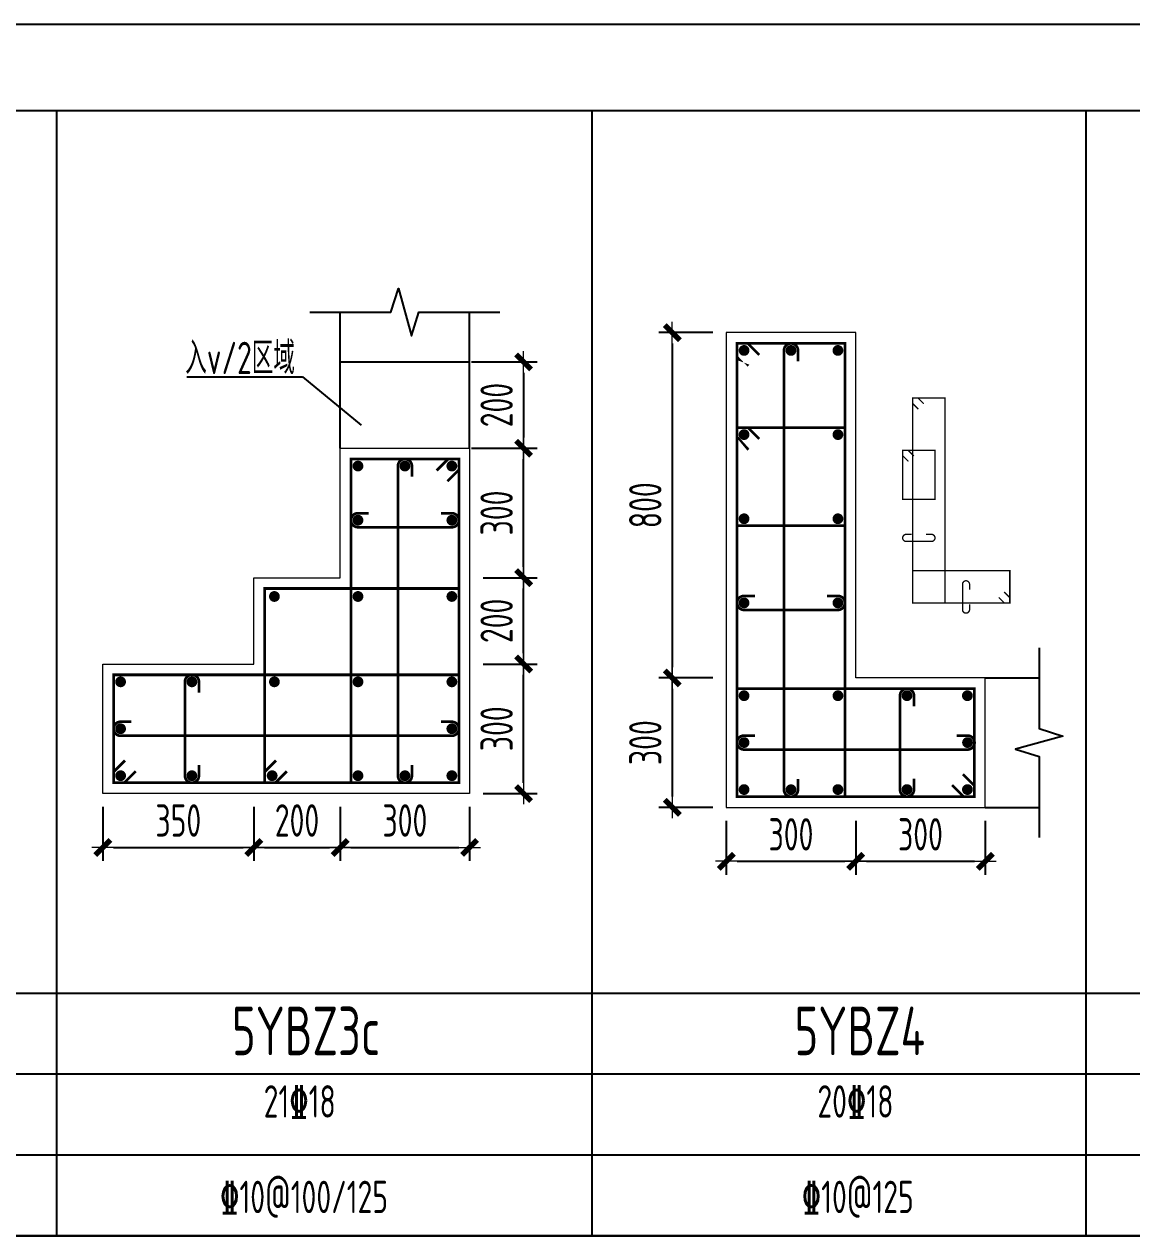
# Model space of a CAD drawing. Extents: x 292423 to 376523, y 106557 to 361882.
# Drawn here: x 335876 to 346140, y 205329 to 216557 of the extents above; entities that cross this region are included whole.
import ezdxf
from ezdxf.enums import TextEntityAlignment as Align

# ---------------------------------------------------------------- set-up
doc = ezdxf.new("R2010")
doc.units = 0
doc.header["$LTSCALE"] = 1000
doc.layers.get('0').update_dxf_attribs({"linetype": 'CONTINUOUS'})
doc.layers.get('Defpoints').update_dxf_attribs({"linetype": 'CONTINUOUS'})
for name, color, linetype, lineweight in [('REIN', 6, 'CONTINUOUS', 18), ('Z-柱大样外框', 7, 'ByLayer', 18), ('Z-详图标注', 3, 'CONTINUOUS', 18)]:
    doc.layers.add(name, color=color, linetype=linetype, lineweight=lineweight)
doc.layers.add('TAB', color=7, linetype='CONTINUOUS')
doc.layers.add('THIN', color=7, linetype='CONTINUOUS')
doc.styles.get("Standard").update_dxf_attribs({"font": 'tssdeng.shx', "width": 0.7, "bigfont": 'tssdchn.shx'})
doc.styles.add('TCCAD_Dimension', font='Tssdeng.shx', dxfattribs={"width": 0.7, "bigfont": 'tssdchn.shx'})
doc.dimstyles.new('TCCAD_25_100', dxfattribs={"dimtxt": 300, "dimasz": 100, "dimexe": 125, "dimexo": 125, "dimgap": 100, "dimtad": 1, "dimdec": 0, "dimlfac": 0.25, "dimzin": 0, "dimdsep": 46, "dimtxsty": 'TCCAD_Dimension', "dimblk": '_TCDBK25_100', "dimcen": 0, "dimclrt": 7, "dimadec": 0, "dimazin": 0, "dimtfac": 1, "dimtdec": 0, "dimtix": 1, "dimtmove": 2, "dimatfit": 3, "dimfxl": 1, "dimtolj": 1, "dimtzin": 0, "dimarcsym": 0})

# ---------------------------------------------------------------- blocks, each defined once
blk = doc.blocks.new('_TCDBK25_100')
blk.add_line((-1, 0), (1, 0))
at = {"const_width": 0.5}
blk.add_lwpolyline([(-0.7, -0.7), (0.7, 0.7)], dxfattribs=at)
blk = doc.blocks.new('*D15')
at = {"layer": 'Defpoints', "color": 0}
for p in [(342381.9512284443, 213699.0359348624), (341881.9512284443, 210499.0359348624), (342381.9512284443, 210499.0359348624)]:
    blk.add_point(p, dxfattribs=at)
at = {"layer": 'Z-详图标注', "color": 0, "lineweight": -2}
for p, q in [((342256.9512284443, 213699.0359348624), (341756.9512284443, 213699.0359348624)), ((341881.9512284443, 213599.0359348624), (341881.9512284443, 210599.0359348624)), ((342256.9512284443, 210499.0359348624), (341756.9512284443, 210499.0359348624))]:
    blk.add_line(p, q, dxfattribs=at)
at = {"layer": 'Z-详图标注', "color": 0, "lineweight": -2, "xscale": 100, "yscale": 100, "zscale": 100}
for p, rotation in [((341881.9512284443, 213699.0359348624), 90), ((341881.9512284443, 210499.0359348624), 270)]:
    blk.add_blockref('_TCDBK25_100', p, dxfattribs=dict(at, rotation=rotation))
at = {"layer": 'Z-详图标注', "color": 7, "insert": (341631.9512284442, 212099.0359348625), "char_height": 300, "attachment_point": 5, "rotation": 90, "style": 'TCCAD_Dimension'}
blk.add_mtext('\\A1;800', dxfattribs=at)
blk = doc.blocks.new('*D16')
at = {"layer": 'Defpoints', "color": 0}
for p in [(342381.9512284443, 210499.0359348624), (341881.9512284443, 209299.0359348624), (342381.9512284443, 209299.0359348624)]:
    blk.add_point(p, dxfattribs=at)
at = {"layer": 'Z-详图标注', "color": 0, "lineweight": -2}
for p, q in [((342256.9512284443, 210499.0359348624), (341756.9512284443, 210499.0359348624)), ((341881.9512284443, 210399.0359348624), (341881.9512284443, 209399.0359348624)), ((342256.9512284443, 209299.0359348624), (341756.9512284443, 209299.0359348624))]:
    blk.add_line(p, q, dxfattribs=at)
at = {"layer": 'Z-详图标注', "color": 0, "lineweight": -2, "xscale": 100, "yscale": 100, "zscale": 100}
for p, rotation in [((341881.9512284443, 210499.0359348624), 90), ((341881.9512284443, 209299.0359348624), 270)]:
    blk.add_blockref('_TCDBK25_100', p, dxfattribs=dict(at, rotation=rotation))
at = {"layer": 'Z-详图标注', "color": 7, "insert": (341631.9512284442, 209899.0359348625), "char_height": 300, "attachment_point": 5, "rotation": 90, "style": 'TCCAD_Dimension'}
blk.add_mtext('\\A1;300', dxfattribs=at)
blk = doc.blocks.new('*D17')
at = {"layer": 'Defpoints', "color": 0}
for p in [(342381.9512284443, 209299.0359348624), (343581.9512284443, 209299.0359348624), (343581.9512284443, 208799.0359348624)]:
    blk.add_point(p, dxfattribs=at)
at = {"layer": 'Z-详图标注', "color": 0, "lineweight": -2}
for p, q in [((342381.9512284443, 209174.0359348624), (342381.9512284443, 208674.0359348624)), ((343581.9512284443, 209174.0359348624), (343581.9512284443, 208674.0359348624)), ((342481.9512284443, 208799.0359348624), (343481.9512284443, 208799.0359348624))]:
    blk.add_line(p, q, dxfattribs=at)
at = {"layer": 'Z-详图标注', "color": 0, "lineweight": -2, "xscale": 100, "yscale": 100, "zscale": 100, "rotation": 180}
blk.add_blockref('_TCDBK25_100', (342381.9512284443, 208799.0359348624), dxfattribs=at)
at = {"layer": 'Z-详图标注', "color": 0, "lineweight": -2, "xscale": 100, "yscale": 100, "zscale": 100}
blk.add_blockref('_TCDBK25_100', (343581.9512284443, 208799.0359348624), dxfattribs=at)
at = {"layer": 'Z-详图标注', "color": 7, "insert": (342981.9512284443, 209049.0359348624), "char_height": 300, "attachment_point": 5, "style": 'TCCAD_Dimension'}
blk.add_mtext('\\A1;300', dxfattribs=at)
blk = doc.blocks.new('*D18')
at = {"layer": 'Defpoints', "color": 0}
for p in [(343581.9512284443, 209299.0359348624), (344781.9512284443, 209299.0359348624), (344781.9512284443, 208799.0359348624)]:
    blk.add_point(p, dxfattribs=at)
at = {"layer": 'Z-详图标注', "color": 0, "lineweight": -2}
for p, q in [((343581.9512284443, 209174.0359348624), (343581.9512284443, 208674.0359348624)), ((344781.9512284443, 209174.0359348624), (344781.9512284443, 208674.0359348624)), ((343681.9512284443, 208799.0359348624), (344681.9512284443, 208799.0359348624))]:
    blk.add_line(p, q, dxfattribs=at)
at = {"layer": 'Z-详图标注', "color": 0, "lineweight": -2, "xscale": 100, "yscale": 100, "zscale": 100, "rotation": 180}
blk.add_blockref('_TCDBK25_100', (343581.9512284443, 208799.0359348624), dxfattribs=at)
at = {"layer": 'Z-详图标注', "color": 0, "lineweight": -2, "xscale": 100, "yscale": 100, "zscale": 100}
blk.add_blockref('_TCDBK25_100', (344781.9512284443, 208799.0359348624), dxfattribs=at)
at = {"layer": 'Z-详图标注', "color": 7, "insert": (344181.9512284443, 209049.0359348624), "char_height": 300, "attachment_point": 5, "style": 'TCCAD_Dimension'}
blk.add_mtext('\\A1;300', dxfattribs=at)
blk = doc.blocks.new('*D102')
at = {"layer": 'Defpoints', "color": 0}
for p in [(336604.0356109413, 209427.6061728467, 1.115182797634456e-08), (338004.0356109413, 209427.6061728466, 1.115182797634456e-08), (338004.0356109413, 208927.6061728466)]:
    blk.add_point(p, dxfattribs=at)
at = {"layer": 'Z-详图标注', "color": 0, "lineweight": -2}
for p, q in [((336604.0356109413, 209302.6061728467), (336604.0356109413, 208802.6061728466)), ((338004.0356109413, 209302.6061728466), (338004.0356109413, 208802.6061728466)), ((336704.0356109413, 208927.6061728466), (337904.0356109413, 208927.6061728466))]:
    blk.add_line(p, q, dxfattribs=at)
at = {"layer": 'Z-详图标注', "color": 0, "lineweight": -2, "xscale": 100, "yscale": 100, "zscale": 100, "rotation": 180}
blk.add_blockref('_TCDBK25_100', (336604.0356109413, 208927.6061728466), dxfattribs=at)
at = {"layer": 'Z-详图标注', "color": 0, "lineweight": -2, "xscale": 100, "yscale": 100, "zscale": 100}
blk.add_blockref('_TCDBK25_100', (338004.0356109413, 208927.6061728466), dxfattribs=at)
at = {"layer": 'Z-详图标注', "color": 7, "insert": (337304.0356109413, 209177.6061728466), "char_height": 300, "attachment_point": 5, "style": 'TCCAD_Dimension'}
blk.add_mtext('\\A1;350', dxfattribs=at)
blk = doc.blocks.new('*D103')
at = {"layer": 'Defpoints', "color": 0}
for p in [(338804.0356109413, 209427.6061728466), (340004.0356109413, 209427.6061728466), (340004.0356109413, 208927.6061728466)]:
    blk.add_point(p, dxfattribs=at)
at = {"layer": 'Z-详图标注', "color": 0, "lineweight": -2}
for p, q in [((338804.0356109413, 209302.6061728466), (338804.0356109413, 208802.6061728466)), ((340004.0356109413, 209302.6061728466), (340004.0356109413, 208802.6061728466)), ((338904.0356109413, 208927.6061728466), (339904.0356109413, 208927.6061728466))]:
    blk.add_line(p, q, dxfattribs=at)
at = {"layer": 'Z-详图标注', "color": 0, "lineweight": -2, "xscale": 100, "yscale": 100, "zscale": 100, "rotation": 180}
blk.add_blockref('_TCDBK25_100', (338804.0356109413, 208927.6061728466), dxfattribs=at)
at = {"layer": 'Z-详图标注', "color": 0, "lineweight": -2, "xscale": 100, "yscale": 100, "zscale": 100}
blk.add_blockref('_TCDBK25_100', (340004.0356109413, 208927.6061728466), dxfattribs=at)
at = {"layer": 'Z-详图标注', "color": 7, "insert": (339404.0356109413, 209177.6061728466), "char_height": 300, "attachment_point": 5, "style": 'TCCAD_Dimension'}
blk.add_mtext('\\A1;300', dxfattribs=at)
blk = doc.blocks.new('*D104')
at = {"layer": 'Defpoints', "color": 0}
for p in [(340004.0356109413, 210627.6061728467), (340504.0356109413, 210627.6061728467), (340004.0356109413, 209427.6061728466)]:
    blk.add_point(p, dxfattribs=at)
at = {"layer": 'Z-详图标注', "color": 0, "lineweight": -2}
for p, q in [((340129.0356109413, 210627.6061728467), (340629.0356109413, 210627.6061728467)), ((340504.0356109413, 209527.6061728466), (340504.0356109413, 210527.6061728467)), ((340129.0356109413, 209427.6061728466), (340629.0356109413, 209427.6061728466))]:
    blk.add_line(p, q, dxfattribs=at)
at = {"layer": 'Z-详图标注', "color": 0, "lineweight": -2, "xscale": 100, "yscale": 100, "zscale": 100}
for p, rotation in [((340504.0356109413, 210627.6061728467), 90), ((340504.0356109413, 209427.6061728466), 270)]:
    blk.add_blockref('_TCDBK25_100', p, dxfattribs=dict(at, rotation=rotation))
at = {"layer": 'Z-详图标注', "color": 7, "insert": (340254.0356109412, 210027.6061728467), "char_height": 300, "attachment_point": 5, "rotation": 90, "style": 'TCCAD_Dimension'}
blk.add_mtext('\\A1;300', dxfattribs=at)
blk = doc.blocks.new('*D105')
at = {"layer": 'Defpoints', "color": 0}
for p in [(340004.0356109413, 211427.6061728465, 1.115182797634456e-08), (340504.0356109413, 211427.6061728465), (340004.0356109413, 210627.6061728467, 1.115182797634456e-08)]:
    blk.add_point(p, dxfattribs=at)
at = {"layer": 'Z-详图标注', "color": 0, "lineweight": -2}
for p, q in [((340129.0356109413, 211427.6061728465), (340629.0356109413, 211427.6061728465)), ((340504.0356109413, 210727.6061728467), (340504.0356109413, 211327.6061728465)), ((340129.0356109413, 210627.6061728467), (340629.0356109413, 210627.6061728467))]:
    blk.add_line(p, q, dxfattribs=at)
at = {"layer": 'Z-详图标注', "color": 0, "lineweight": -2, "xscale": 100, "yscale": 100, "zscale": 100}
for p, rotation in [((340504.0356109413, 211427.6061728465), 90), ((340504.0356109413, 210627.6061728467), 270)]:
    blk.add_blockref('_TCDBK25_100', p, dxfattribs=dict(at, rotation=rotation))
at = {"layer": 'Z-详图标注', "color": 7, "insert": (340254.0356109412, 211027.6061728467), "char_height": 300, "attachment_point": 5, "rotation": 90, "style": 'TCCAD_Dimension'}
blk.add_mtext('\\A1;200', dxfattribs=at)
blk = doc.blocks.new('*D106')
at = {"layer": 'Defpoints', "color": 0}
for p in [(339896.9447861725, 213427.6061728466), (339896.9447861725, 212627.6061728467), (340504.0356109412, 212627.6061728467)]:
    blk.add_point(p, dxfattribs=at)
at = {"layer": 'Z-详图标注', "color": 0, "lineweight": -2}
for p, q in [((340021.9447861725, 213427.6061728466), (340629.0356109412, 213427.6061728466)), ((340504.0356109412, 213327.6061728466), (340504.0356109412, 212727.6061728467)), ((340021.9447861725, 212627.6061728467), (340629.0356109412, 212627.6061728467))]:
    blk.add_line(p, q, dxfattribs=at)
at = {"layer": 'Z-详图标注', "color": 0, "lineweight": -2, "xscale": 100, "yscale": 100, "zscale": 100}
for p, rotation in [((340504.0356109412, 213427.6061728466), 90), ((340504.0356109412, 212627.6061728467), 270)]:
    blk.add_blockref('_TCDBK25_100', p, dxfattribs=dict(at, rotation=rotation))
at = {"layer": 'Z-详图标注', "color": 7, "insert": (340254.0356109411, 213027.6061728467), "char_height": 300, "attachment_point": 5, "rotation": 90, "style": 'TCCAD_Dimension'}
blk.add_mtext('\\A1;200', dxfattribs=at)
blk = doc.blocks.new('*D861')
at = {"layer": 'Defpoints', "color": 0}
for p in [(338004.0356109413, 209427.6061728466, 1.115182797634456e-08), (338804.0356109413, 209427.6061728466, 1.115182797634456e-08), (338804.0356109413, 208927.6061728466)]:
    blk.add_point(p, dxfattribs=at)
at = {"layer": 'Z-详图标注', "color": 0, "lineweight": -2}
for p, q in [((338004.0356109413, 209302.6061728466), (338004.0356109413, 208802.6061728466)), ((338804.0356109413, 209302.6061728466), (338804.0356109413, 208802.6061728466)), ((338104.0356109413, 208927.6061728466), (338704.0356109413, 208927.6061728466))]:
    blk.add_line(p, q, dxfattribs=at)
at = {"layer": 'Z-详图标注', "color": 0, "lineweight": -2, "xscale": 100, "yscale": 100, "zscale": 100, "rotation": 180}
blk.add_blockref('_TCDBK25_100', (338004.0356109413, 208927.6061728466), dxfattribs=at)
at = {"layer": 'Z-详图标注', "color": 0, "lineweight": -2, "xscale": 100, "yscale": 100, "zscale": 100}
blk.add_blockref('_TCDBK25_100', (338804.0356109413, 208927.6061728466), dxfattribs=at)
at = {"layer": 'Z-详图标注', "color": 7, "insert": (338404.0356109413, 209177.6061728466), "char_height": 300, "attachment_point": 5, "style": 'TCCAD_Dimension'}
blk.add_mtext('\\A1;200', dxfattribs=at)
blk = doc.blocks.new('*D862')
at = {"layer": 'Defpoints', "color": 0}
for p in [(340004.0356109413, 212627.6061728466, 1.115182797634456e-08), (340504.0356109413, 212627.6061728466), (340004.0356109413, 211427.6061728465, 1.115182797634456e-08)]:
    blk.add_point(p, dxfattribs=at)
at = {"layer": 'Z-详图标注', "color": 0, "lineweight": -2}
for p, q in [((340129.0356109413, 212627.6061728466), (340629.0356109413, 212627.6061728466)), ((340504.0356109413, 211527.6061728465), (340504.0356109413, 212527.6061728466)), ((340129.0356109413, 211427.6061728465), (340629.0356109413, 211427.6061728465))]:
    blk.add_line(p, q, dxfattribs=at)
at = {"layer": 'Z-详图标注', "color": 0, "lineweight": -2, "xscale": 100, "yscale": 100, "zscale": 100}
for p, rotation in [((340504.0356109413, 212627.6061728466), 90), ((340504.0356109413, 211427.6061728465), 270)]:
    blk.add_blockref('_TCDBK25_100', p, dxfattribs=dict(at, rotation=rotation))
at = {"layer": 'Z-详图标注', "color": 7, "insert": (340254.0356109412, 212027.6061728466), "char_height": 300, "attachment_point": 5, "rotation": 90, "style": 'TCCAD_Dimension'}
blk.add_mtext('\\A1;300', dxfattribs=at)

msp = doc.modelspace()

# ---------------------------------------------------------------- linework, layer by layer
at = {"layer": 'REIN', "color": 210}
for points, const_width, elevation in [([(342588.0172456223, 213392.9699176844), (342481.9512284443, 213499.0359348624), (342481.9512284444, 213599.0359348624), (343481.9512284443, 213599.0359348624), (343481.9512284443, 209399.0359348624), (342481.9512284443, 209399.0359348624), (342481.9512284444, 213599.0359348624), (342581.9512284443, 213599.0359348624), (342688.0172456223, 213492.9699176844)], 25, 3.390702238069394e-10), ([(344163.0931268969, 212989.5749305712), (344110.060118308, 213042.6079391601), (344110.060118308, 213092.6079391602), (344410.060118308, 213092.6079391602), (344410.0601183081, 211192.6079391602), (344110.060118308, 211192.6079391602), (344110.060118308, 213092.6079391602), (344160.060118308, 213092.6079391602), (344213.0931268969, 213039.5749305713)], 12.5, 3.390702238069394e-10), ([(339697.9695937633, 212421.5401556687), (339804.0356109413, 212527.6061728466), (339904.0356109413, 212527.6061728467), (339904.0356109413, 209527.6061728467), (338904.0356109413, 209527.6061728467), (338904.0356109414, 212527.6061728467), (339904.0356109413, 212527.6061728467), (339904.0356109413, 212427.6061728467), (339797.9695937633, 212321.5401556687)], 25, -1.115182797635016e-08), ([(344957.0271097189, 211295.6409477492), (345010.060118308, 211242.6079391601), (345010.060118308, 211192.6079391602), (344110.060118308, 211192.6079391602), (344110.060118308, 211492.6079391601), (345010.060118308, 211492.6079391601), (345010.060118308, 211192.6079391602), (344960.060118308, 211192.6079391602), (344907.0271097191, 211245.6409477491)], 12.5, 3.390702238069394e-10), ([(338310.1016281193, 209633.6721900246), (338204.0356109413, 209527.6061728466), (338104.0356109413, 209527.6061728466), (338104.0356109413, 211327.6061728465), (339904.0356109413, 211327.6061728465), (339904.0356109413, 209527.6061728466), (338104.0356109413, 209527.6061728466), (338104.0356109413, 209627.6061728466), (338210.1016281193, 209733.6721900246)], 25, -1.115182797634456e-08), ([(336910.1016281193, 209633.6721900247), (336804.0356109414, 209527.6061728467), (336704.0356109413, 209527.6061728467), (336704.0356109413, 210527.6061728466), (339904.0356109413, 210527.6061728467), (339904.0356109413, 209527.6061728467), (336704.0356109413, 209527.6061728467), (336704.0356109413, 209627.6061728467), (336810.1016281193, 209733.6721900247)], 25, -1.115182797635016e-08), ([(344575.8852112664, 209605.1019520405), (344681.9512284443, 209499.0359348624), (344681.9512284443, 209399.0359348624), (342481.9512284443, 209399.0359348624), (342481.9512284444, 210399.0359348624), (344681.9512284443, 210399.0359348624), (344681.9512284443, 209399.0359348624), (344581.9512284443, 209399.0359348624), (344475.8852112664, 209505.1019520405)], 25, 3.390702238069394e-10)]:
    msp.add_lwpolyline(points, dxfattribs=dict(at, const_width=const_width, elevation=elevation))
at = {"layer": 'REIN', "color": 6, "const_width": 50}
for points, elevation in [([(342546.9512284443, 213509.0359348624, 1), (342546.9512284444, 213559.0359348624, 1)], 3.390702238069394e-10), ([(343006.9512284444, 213534.0359348624, 1), (342956.9512284443, 213534.0359348624, 1)], 3.390702238069394e-10), ([(343416.9512284443, 213509.0359348624, 1), (343416.9512284443, 213559.0359348624, 1)], 3.390702238069394e-10), ([(342546.9512284443, 212729.0359348624, 1), (342546.9512284444, 212779.0359348624, 1)], 3.390702238069394e-10), ([(343416.9512284443, 212729.0359348624, 1), (343416.9512284443, 212779.0359348624, 1)], 3.390702238069394e-10), ([(338994.0356109414, 212462.6061728466, 1), (338944.0356109413, 212462.6061728467, 1)], -1.115182797635016e-08), ([(339429.0356109413, 212462.6061728466, 1), (339379.0356109413, 212462.6061728467, 1)], -1.115182797635016e-08), ([(339864.0356109414, 212462.6061728467, 1), (339814.0356109413, 212462.6061728467, 1)], -1.115182797635016e-08), ([(338969.0356109414, 211935.5201719152, 1), (338969.0356109414, 211985.5201719153, 1)], -1.115182797635016e-08), ([(339839.0356109414, 211935.5201719152, 1), (339839.0356109413, 211985.5201719152, 1)], -1.115182797635016e-08), ([(342546.9512284443, 211949.0359348624, 1), (342546.9512284443, 211999.0359348624, 1)], 3.390702238069394e-10), ([(343416.9512284443, 211949.0359348624, 1), (343416.9512284443, 211999.0359348624, 1)], 3.390702238069394e-10), ([(338194.4302903, 211228.7199292752, 1), (338194.4302903001, 211278.7199292752, 1)], -1.115182797635016e-08), ([(338969.0356109413, 211228.7199292752, 1), (338969.0356109414, 211278.7199292752, 1)], -1.115182797635016e-08), ([(339839.0354202064, 211228.7199292752, 1), (339839.0354202064, 211278.7199292752, 1)], -1.115182797635016e-08), ([(342546.9512284443, 211169.0359348624, 1), (342546.9512284443, 211219.0359348625, 1)], 3.390702238069394e-10), ([(343416.9512284443, 211169.0359348624, 1), (343416.9512284443, 211219.0359348624, 1)], 3.390702238069394e-10), ([(336794.0356109413, 210462.6061728467, 1), (336744.0356109413, 210462.6061728467, 1)], -1.115182797635016e-08), ([(337454.8064670239, 210462.6061728467, 1), (337404.8064670239, 210462.6061728467, 1)], -1.115182797635016e-08), ([(338219.4302903, 210462.6061728467, 1), (338169.4302903, 210462.6061728467, 1)], -1.115182797635016e-08), ([(338994.0356109413, 210462.6061728467, 1), (338944.0356109413, 210462.6061728467, 1)], -1.115182797635016e-08), ([(339864.0356109413, 210462.6061728467, 1), (339814.0356109413, 210462.6061728467, 1)], -1.115182797635016e-08), ([(342546.9512284443, 210309.0359348624, 1), (342546.9512284443, 210359.0359348624, 1)], 3.390702238069394e-10), ([(343416.9512284443, 210309.0359348624, 1), (343416.9512284443, 210359.0359348624, 1)], 3.390702238069394e-10), ([(344056.9512284443, 210309.0359348624, 1), (344056.9512284443, 210359.0359348624, 1)], 3.390702238069394e-10), ([(344616.9512284443, 210309.0359348624, 1), (344616.9512284443, 210359.0359348624, 1)], 3.390702238069394e-10), ([(336794.0356109413, 210027.6061728467, 1), (336744.0356109413, 210027.6061728466, 1)], -1.115182797635016e-08), ([(339864.0356109413, 210027.6061728467, 1), (339814.0356109413, 210027.6061728466, 1)], -1.115182797635016e-08), ([(342546.9512284443, 209924.7453501505, 1), (342546.9512284443, 209874.7453501505, 1)], 3.390702238069394e-10), ([(344618.1189034335, 209924.7453501505, 1), (344618.1189034335, 209874.7453501505, 1)], 3.390702238069394e-10), ([(336794.0356109413, 209592.6061728466, 1), (336744.0356109413, 209592.6061728466, 1)], -1.115182797635016e-08), ([(337454.8064670239, 209592.6061728467, 1), (337404.8064670239, 209592.6061728466, 1)], -1.115182797635016e-08), ([(338198.5000620544, 209592.6061728467, 1), (338148.5000620543, 209592.6061728467, 1)], -1.115182797635016e-08), ([(338994.0356109414, 209592.6061728466, 1), (338944.0356109413, 209592.6061728466, 1)], -1.115182797635016e-08), ([(339429.0356109413, 209592.6061728466, 1), (339379.0356109414, 209592.6061728467, 1)], -1.115182797635016e-08), ([(339864.0356109414, 209592.6061728467, 1), (339814.0356109413, 209592.6061728467, 1)], -1.115182797635016e-08), ([(342546.9512284443, 209439.0359348624, 1), (342546.9512284443, 209489.0359348624, 1)], 3.390702238069394e-10), ([(343006.9512284444, 209462.8966163231, 1), (342956.9512284444, 209462.8966163232, 1)], 3.390702238069394e-10), ([(343416.9512284443, 209439.0359348624, 1), (343416.9512284443, 209489.0359348624, 1)], 3.390702238069394e-10), ([(344056.9512284443, 209439.0359348624, 1), (344056.9512284443, 209489.0359348624, 1)], 3.390702238069394e-10), ([(344616.9512284443, 209439.0359348624, 1), (344616.9512284443, 209489.0359348625, 1)], 3.390702238069394e-10)]:
    msp.add_lwpolyline(points, format="xyb", close=True, dxfattribs=dict(at, elevation=elevation))
at = {"layer": 'REIN', "color": 6}
for points, const_width, elevation in [([(343046.9512284444, 209562.8966163233), (343046.9512284443, 209462.8966163232, -1), (342916.9512284443, 209462.8966163232), (342916.9512284443, 213534.0359348624, -1), (343046.9512284443, 213534.0359348624), (343046.9512284444, 213434.0359348624)], 25, 3.390702238069394e-10), ([(339469.0356109413, 209692.6061728467), (339469.0356109413, 209592.6061728467, -1), (339339.0356109413, 209592.6061728467), (339339.0356109413, 212462.6061728467, -1), (339469.0356109413, 212462.6061728467), (339469.0356109414, 212362.6061728467)], 25, -1.115182797635016e-08), ([(339739.0356109414, 212025.5201719153), (339839.0356109414, 212025.5201719152, -1), (339839.0356109414, 211895.5201719152), (338969.0356109413, 211895.5201719152, -1), (338969.0356109413, 212025.5201719152), (339069.0356109413, 212025.5201719152)], 25, -1.115182797635016e-08), ([(344234.2267849746, 211829.2746058268), (344284.2267849746, 211829.2746058269, -1), (344284.2267849746, 211764.2746058268), (344049.2267849747, 211764.2746058269, -1), (344049.2267849747, 211829.2746058269), (344099.2267849746, 211829.2746058268)], 12.5, 3.390702238069394e-10), ([(344636.7267849746, 211181.7746058268), (344636.7267849746, 211131.7746058268, -1), (344571.7267849746, 211131.7746058268), (344571.7267849746, 211366.7746058268, -1), (344636.7267849747, 211366.7746058268), (344636.7267849746, 211316.7746058269)], 12.5, 3.390702238069394e-10), ([(343316.9512284443, 211259.0359348625), (343416.9512284443, 211259.0359348624, -1), (343416.9512284443, 211129.0359348624), (342546.9512284443, 211129.0359348624, -1), (342546.9512284442, 211259.0359348624), (342646.9512284443, 211259.0359348624)], 25, 3.390702238069394e-10), ([(337495.1428943582, 209692.6120594297), (337495.1428943581, 209592.6120594297, -1), (337365.1428943582, 209592.6120594297), (337365.1428943582, 210462.6120594297, -1), (337495.1428943582, 210462.6120594298), (337495.1428943581, 210362.6120594296)], 25, -1.115182797635016e-08), ([(344121.9512284443, 209564.0359348624), (344121.9512284443, 209464.0359348624, -1), (343991.9512284444, 209464.0359348624), (343991.9512284443, 210334.0359348624, -1), (344121.9512284443, 210334.0359348625), (344121.9512284443, 210234.0359348624)], 25, 3.390702238069394e-10), ([(339739.0356109413, 210092.6061728467), (339839.0356109414, 210092.6061728467, -1), (339839.0356109413, 209962.6061728467), (336769.0356109414, 209962.6061728467, -1), (336769.0356109413, 210092.6061728467), (336869.0356109413, 210092.6061728466)], 25, -1.115182797635016e-08), ([(344518.1189034335, 209964.7453501505), (344618.1189034335, 209964.7453501505, -1), (344618.1189034335, 209834.7453501505), (342546.9512284443, 209834.7453501505, -1), (342546.9512284443, 209964.7453501505), (342646.9512284443, 209964.7453501505)], 25, 3.390702238069394e-10)]:
    msp.add_lwpolyline(points, format="xyb", dxfattribs=dict(at, const_width=const_width, elevation=elevation))
at = {"layer": 'REIN', "color": 6, "elevation": 3.390702238069394e-10}
for points, const_width in [([(342588.0172456223, 212612.9699176844), (342481.9512284444, 212719.0359348624), (342481.9512284443, 212819.0359348624), (343481.9512284443, 212819.0359348624), (343481.9512284444, 211909.0359348625), (342481.9512284443, 211909.0359348624), (342481.9512284443, 212819.0359348624), (342581.9512284443, 212819.0359348624), (342688.0172456223, 212712.9699176845)], 25), ([(344069.7597935636, 212506.2415972379), (344016.7267849746, 212559.2746058268), (344016.7267849746, 212609.2746058268), (344316.7267849747, 212609.2746058268), (344316.7267849747, 212154.2746058268), (344016.7267849746, 212154.2746058268), (344016.7267849746, 212609.2746058268), (344066.7267849747, 212609.2746058268), (344119.7597935637, 212556.2415972379)], 12.5)]:
    msp.add_lwpolyline(points, dxfattribs=dict(at, const_width=const_width))
at = {"layer": 'TAB'}
for p, q in [((295391.9223657661, 216557.4683483892), (368105.7241992582, 216557.4683483891, 1.88294254142473e-08)), ((297191.9223657662, 215759.1040590007), (368105.7241992583, 215759.1040590007, 1.854924764987694e-08)), ((336174.1657247207, 215759.104059001), (336174.1657247207, 205328.5266659236, -1.512419994533449e-07)), ((341137.7343335146, 215759.1040590011, 1.886564754524606e-08), (341137.7343335148, 205328.5266659237, -1.323763519081044e-07)), ((345715.3188293464, 215759.1040590011, 1.886564754524606e-08), (345715.3188293464, 205328.5266659237, -1.323763519081044e-07)), ((295391.9223657662, 207578.5266659232, -1.512419994533505e-07), (368105.7241992581, 207578.5266659232, -1.324125740391032e-07)), ((295391.9223657663, 206828.5266659235, -1.512419994533505e-07), (368105.7241992582, 206828.5266659234, -1.324125740391032e-07)), ((295391.9223657663, 206078.5266659232, -1.512419994533505e-07), (368105.7241992582, 206078.5266659233, -1.324125740391032e-07)), ((368105.7241992582, 205328.5266659233, -1.324125740391032e-07), (295391.9223657661, 205328.5266659232, -1.512419994533505e-07)), ((295391.9223657658, 205328.5266659234, -1.512419994533505e-07), (368105.7241992582, 205328.5266659233, -1.324125740391032e-07))]:
    msp.add_line(p, q, dxfattribs=at)
at = {"layer": 'THIN'}
for p, q in [((338804.0356109413, 212627.6061728467, -1.115182797634456e-08), (338804.0356109413, 213888.4670572756, -1.115182797634456e-08)), ((340004.0356109413, 212627.6061728466, -1.115182797634456e-08), (340004.0356109413, 213888.4670572756, -1.115182797634456e-08)), ((338804.0356109413, 213427.6061728466, -1.115182797634456e-08), (340004.0356109413, 213427.6061728467, -1.115182797634456e-08)), ((337383.5316810328, 213288.1681824373, -1.115182797634456e-08), (338453.5338150804, 213288.1681824372, -1.115182797634456e-08)), ((338453.5338150804, 213288.1681824372, -1.115182797634456e-08), (338997.8333114971, 212839.9832688687, -1.115182797634456e-08)), ((344781.9512284443, 210499.0359348624), (345281.9512284443, 210499.0359348625)), ((344781.9512284443, 209299.0359348624), (345281.9512284443, 209299.0359348624))]:
    msp.add_line(p, q, dxfattribs=at)
for points, elevation in [([(338524.0356109413, 213888.4670572756), (339274.0356109414, 213888.4670572756), (339344.0356109413, 214108.4670572755), (339464.0356109413, 213668.4670572756), (339534.0356109414, 213888.4670572756), (340284.0356109413, 213888.4670572756)], 8.412538900512025e-08), ([(345281.9512284443, 210779.0359348625), (345281.9512284443, 210029.0359348624), (345501.9512284443, 209959.0359348624), (345061.9512284443, 209839.0359348624), (345281.9512284443, 209769.0359348624), (345281.9512284443, 209019.0359348624)], 1.886564754524606e-08)]:
    msp.add_lwpolyline(points, dxfattribs=dict(at, elevation=elevation))
at = {"layer": 'Z-柱大样外框'}
for points, elevation in [([(342381.9512284443, 209299.0359348624), (344781.9512284443, 209299.0359348624), (344781.9512284443, 210499.0359348624), (343581.9512284443, 210499.0359348625), (343581.9512284443, 213699.0359348624), (342381.9512284443, 213699.0359348624), (342381.9512284443, 209299.0359348624)], 3.390702238069394e-10), ([(336604.0356109414, 210627.6061728467), (338004.0356109413, 210627.6061728467), (338004.0356109413, 211427.6061728465), (338804.0356109413, 211427.6061728465), (338804.0356109413, 212627.6061728467), (340004.0356109413, 212627.6061728466), (340004.0356109413, 209427.6061728466), (336604.0356109413, 209427.6061728467)], -1.115182797635016e-08)]:
    msp.add_lwpolyline(points, close=True, dxfattribs=dict(at, elevation=elevation))

# ---------------------------------------------------------------- texts
at = {"layer": 'TAB', "width": 0.7}
for s, height, p in [('5YBZ3c', 450, (338488.1183036017, 207227.4057676194, -1.62393827429695e-07)), ('5YBZ4', 450, (343619.8587211019, 207227.4057676194, -1.323763519081044e-07)), ('%%13210@100/125', 300, (338469.0616296759, 205688.5364153748, -1.62393827429695e-07)), ('%%13210@125', 300, (343600.8020471761, 205688.5364153748, -1.323763519081044e-07))]:
    msp.add_text(s, height=height, dxfattribs=at).set_placement(p, align=Align.MIDDLE_CENTER)
for s, p in [('21%%13218', (338094.9291972798, 206333.5706654945, -1.62393827429695e-07)), ('20%%13218', (343226.6696147801, 206333.5706654945, -1.323763519081044e-07))]:
    msp.add_text(s, height=300, dxfattribs=at).set_placement(p, align=Align.BOTTOM_LEFT)
at = {"layer": 'THIN', "width": 0.699999988079071}
msp.add_text('入v/2区域', height=300, dxfattribs=at).set_placement((337368.0481697615, 213314.3511967097, -1.115182797634456e-08))

# ---------------------------------------------------------------- dimensions: what is measured, and where the dimension line sits
at = {"layer": 'Z-详图标注'}
for base, p1, p2, angle, picture, middle in [((341881.9512284443, 210499.0359348624), (342381.9512284443, 213699.0359348624), (342381.9512284443, 210499.0359348624), 270, '*D15', (341631.9512284442, 212099.0359348625)), ((340504.0356109412, 212627.6061728467, 8.412538900512025e-08), (339896.9447861725, 213427.6061728466, 8.412538900512025e-08), (339896.9447861725, 212627.6061728467, 8.412538900512025e-08), 90, '*D106', (340254.0356109411, 213027.6061728467, 8.412538900512025e-08)), ((340504.0356109413, 212627.6061728466, -1.115182797634456e-08), (340004.0356109413, 211427.6061728465), (340004.0356109413, 212627.6061728466), 90, '*D862', (340254.0356109412, 212027.6061728466, -1.115182797634456e-08)), ((340504.0356109413, 211427.6061728465, -1.115182797634456e-08), (340004.0356109413, 210627.6061728467), (340004.0356109413, 211427.6061728465), 90, '*D105', (340254.0356109412, 211027.6061728467, -1.115182797634456e-08)), ((340504.0356109413, 210627.6061728467, -1.115182797634456e-08), (340004.0356109413, 209427.6061728466, -1.115182797634456e-08), (340004.0356109413, 210627.6061728467, -1.115182797634456e-08), 90, '*D104', (340254.0356109412, 210027.6061728467, -1.115182797634456e-08)), ((341881.9512284443, 209299.0359348624), (342381.9512284443, 210499.0359348624), (342381.9512284443, 209299.0359348624), 270, '*D16', (341631.9512284442, 209899.0359348625))]:
    dim = msp.add_linear_dim(base=base, p1=p1, p2=p2, angle=angle, dimstyle='TCCAD_25_100', dxfattribs=at)
    dim.commit()
    dim.dimension.update_dxf_attribs({"geometry": picture, "text_midpoint": middle})
for base, p1, p2, picture, middle in [((338004.0356109413, 208927.6061728466, -1.115182797634456e-08), (336604.0356109413, 209427.6061728467), (338004.0356109413, 209427.6061728466), '*D102', (337304.0356109413, 209177.6061728466, -1.115182797634456e-08)), ((338804.0356109413, 208927.6061728466, -1.115182797634456e-08), (338004.0356109413, 209427.6061728466), (338804.0356109413, 209427.6061728466), '*D861', (338404.0356109413, 209177.6061728466, -1.115182797634456e-08)), ((340004.0356109413, 208927.6061728466, -1.115182797634456e-08), (338804.0356109413, 209427.6061728466, -1.115182797634456e-08), (340004.0356109413, 209427.6061728466, -1.115182797634456e-08), '*D103', (339404.0356109413, 209177.6061728466, -1.115182797634456e-08)), ((343581.9512284443, 208799.0359348624), (342381.9512284443, 209299.0359348624), (343581.9512284443, 209299.0359348624), '*D17', (342981.9512284443, 209049.0359348624)), ((344781.9512284443, 208799.0359348624), (343581.9512284443, 209299.0359348624), (344781.9512284443, 209299.0359348624), '*D18', (344181.9512284443, 209049.0359348624))]:
    dim = msp.add_linear_dim(base=base, p1=p1, p2=p2, dimstyle='TCCAD_25_100', dxfattribs=at)
    dim.commit()
    dim.dimension.update_dxf_attribs({"geometry": picture, "text_midpoint": middle})

doc.saveas('drawing.dxf')
